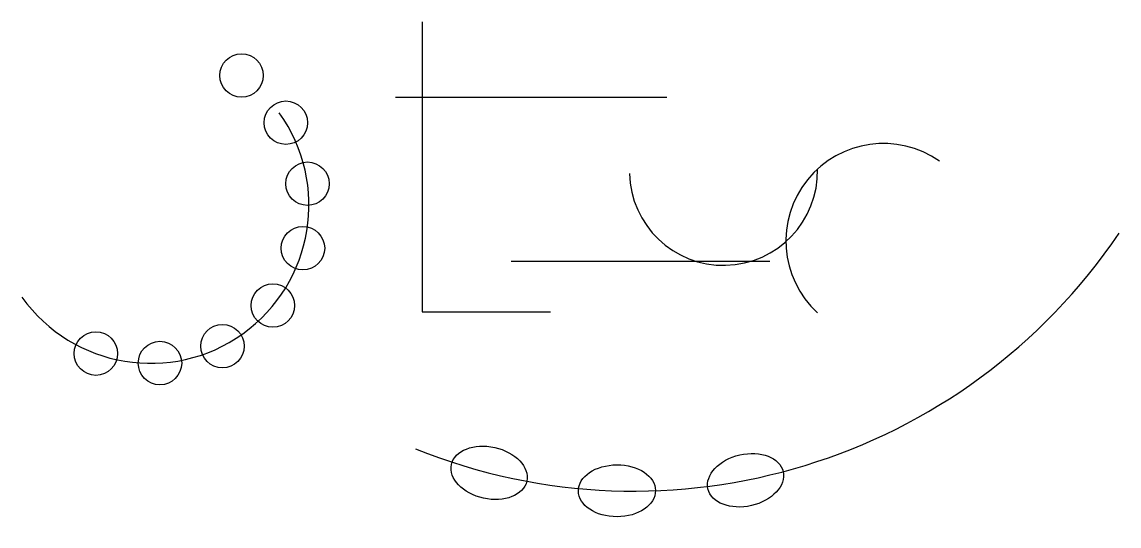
# Model space of a CAD drawing. Header units: inches. Extents: x 3.7 to 46.1, y -0.3 to 19.2.
import ezdxf

# ---------------------------------------------------------------- set-up
doc = ezdxf.new("R2010")
doc.units = ezdxf.units.IN
doc.header["$MEASUREMENT"] = 0

# ---------------------------------------------------------------- blocks, each defined once
blk = doc.blocks.new('*U2')
blk.add_circle((3.437, 1.056), 0.84)
blk = doc.blocks.new('*U3')
at = {"color": 0, "linetype": 'ByBlock', "lineweight": -2, "transparency": 16777216}
for p, rotation in [((14.388, 14.294), 110.7588916024634), ((14.778, 11.823), 87.16785949005029), ((14.146, 9.402), 63.57682737763711), ((12.599, 7.437), 39.98579526522393), ((10.394, 6.255), 16.39476315281079), ((3.692, 8.561), 305.6216668155713), ((7.9, 6.054), 352.8037310403977), ((5.534, 6.869), 329.2126989279845)]:
    blk.add_blockref('*U2', p, dxfattribs=dict(at, rotation=rotation))
blk = doc.blocks.new('*U4')
blk.add_ellipse((2.991, 0.199), major_axis=(1.471, 0.246), ratio=0.673717)
blk = doc.blocks.new('*U5')
at = {"color": 0, "linetype": 'ByBlock', "lineweight": -2, "transparency": 16777216}
for p, rotation in [((18.9, 2.705), 338.0861317180367), ((28.689, 1.11), 3.407837094212879), ((23.706, 1.364), 350.7469844061248)]:
    blk.add_blockref('*U4', p, dxfattribs=dict(at, rotation=rotation))

msp = doc.modelspace()

# ---------------------------------------------------------------- linework, layer by layer
msp.add_line((22.597, 9.962), (32.597, 9.962))
for points in [[(19.168, 19.203), (19.168, 12.711), (19.168, 7.992), (24.125, 7.992)], [(18.129, 16.292), (28.614, 16.292)]]:
    msp.add_lwpolyline(points)
for centre, radius, start, end in [((8.666, 12.125), 6.119, 215.6217, 35.6217), ((36.99, 10.737), 3.769, 54.7622, 227.4669), ((30.808, 13.431), 3.635, 181.319, 1.319), ((27.344, 23.697), 22.627, 248.0861, 325.9804)]:
    msp.add_arc(centre, radius, start, end)

# ---------------------------------------------------------------- block references
for name in ['*U3', '*U5']:
    msp.add_blockref(name, (0, 0))

doc.saveas('drawing.dxf')
